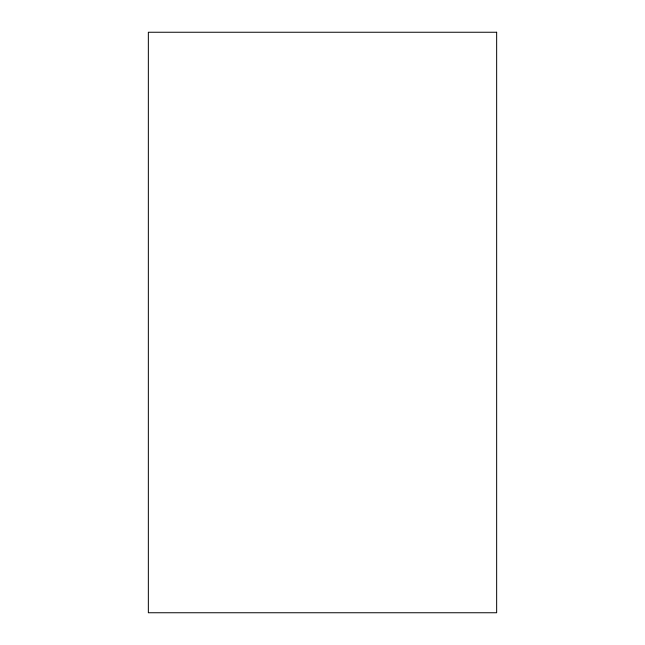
<?xml version="1.0" encoding="UTF-8"?>
<svg xmlns="http://www.w3.org/2000/svg" width="645" height="645" viewBox="0 0 645 645"><rect width="100%" height="100%" fill="white"/><g stroke="black" fill="none" stroke-linecap="round" stroke-linejoin="round"><path stroke-width="0.97" d="M496.65 32.25L148.35 32.25L148.35 612.75L496.65 612.75L496.65 32.25"/></g></svg>
